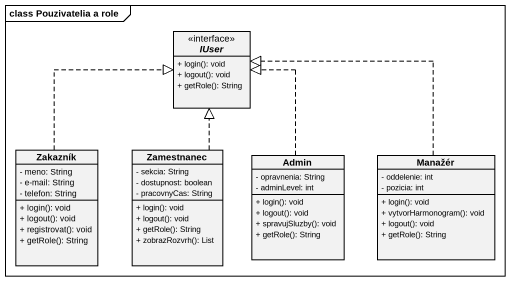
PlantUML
@startuml
mainframe class Pouzivatelia a role
hide circle
hide empty members
skinparam classAttributeIconSize 0
interface IUser {
  + login(): void
  + logout(): void
  + getRole(): String
}
class Zakazník {
  - meno: String
  - e-mail: String
  - telefon: String
  + login(): void
  + logout(): void
  + registrovat(): void
  + getRole(): String
}
class Zamestnanec {
  - sekcia: String
  - dostupnost: boolean
  - pracovnyCas: String
  + login(): void
  + logout(): void
  + getRole(): String
  + zobrazRozvrh(): List
}
class Admin {
  - opravnenia: String
  - adminLevel: int
  + login(): void
  + logout(): void
  + spravujSluzby(): void
  + getRole(): String
}
class Manažér {
  - oddelenie: int
  - pozicia: int
  + login(): void
  + vytvorHarmonogram(): void
  + logout(): void
  + getRole(): String
}
Zakazník .up.|> IUser
Zamestnanec .up.|> IUser
Admin .up.|> IUser
Manažér .up.|> IUser
@enduml
